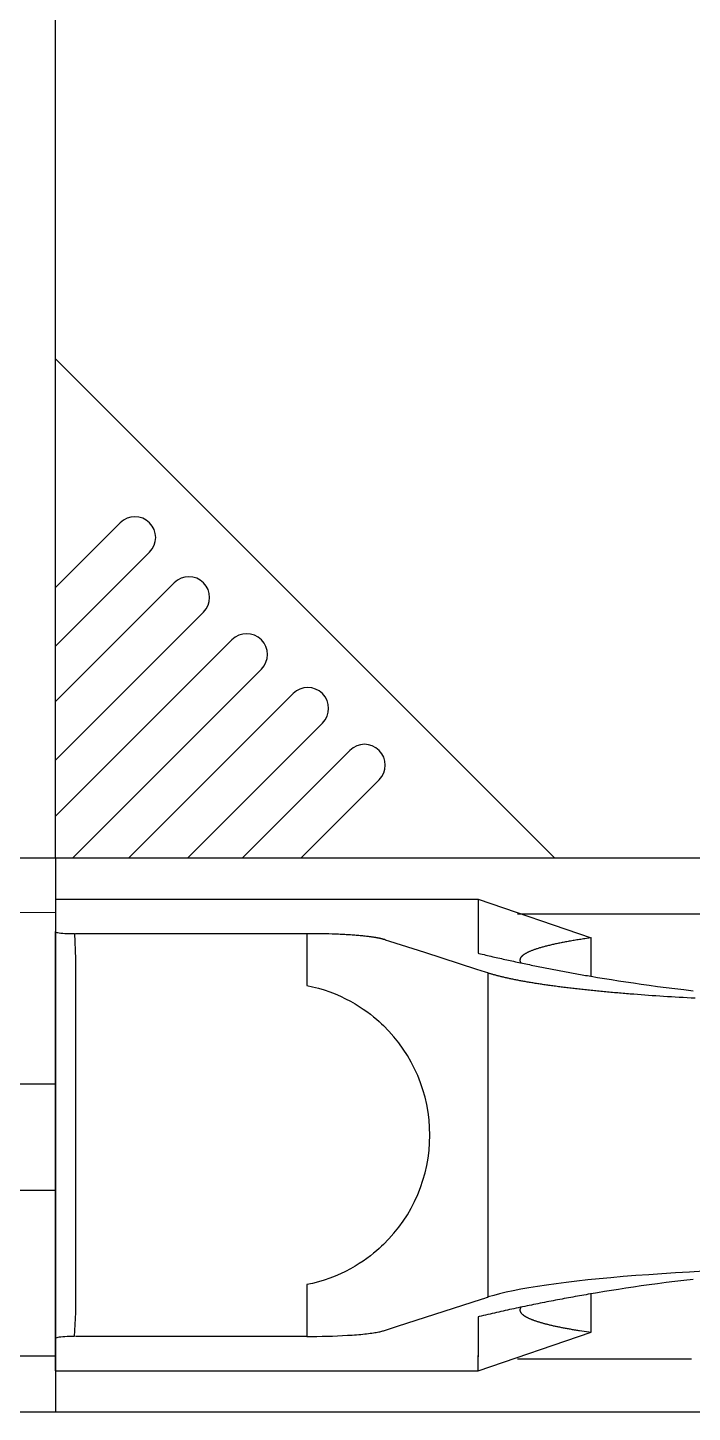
# Model space of a CAD drawing. Header units: millimetres. Extents: x 1269 to 5832, y 527 to 3540.
# Drawn here: x 1971 to 2018.9, y 753.9 to 853.8 of the extents above; entities that cross this region are included whole.
import ezdxf

# ---------------------------------------------------------------- set-up
doc = ezdxf.new("R2010")
doc.units = ezdxf.units.MM
doc.linetypes.add('phl_thick', pattern=[0])
for name, color, linetype in [('HIDDEN', 7, 'Continuous'), ('projection', 7, 'Continuous'), ('THICK', 7, 'Continuous')]:
    doc.layers.add(name, color=color, linetype=linetype)

msp = doc.modelspace()

# ---------------------------------------------------------------- linework, layer by layer
for p, q in [((1972.985, 793.894), (1972.985, 829.894)), ((1972.985, 829.894), (2008.985, 793.894)), ((1972.985, 813.395), (1977.652, 818.062)), ((1979.773, 815.941), (1972.985, 809.153)), ((1972.985, 805.175), (1981.545, 813.734)), ((1983.666, 811.613), (1972.985, 800.932)), ((1972.985, 796.894), (1985.713, 809.622)), ((1987.834, 807.501), (1974.228, 793.894)), ((1978.28, 793.894), (1990.121, 805.735)), ((1992.243, 803.614), (1982.523, 793.894)), ((1986.466, 793.894), (1994.212, 801.641)), ((1996.333, 799.519), (1990.708, 793.894)), ((1972.981, 793.894), (1972.985, 753.894)), ((1972.981, 790.91), (2003.481, 790.91)), ((1972.981, 790.91), (1972.981, 788.569)), ((2003.481, 790.91), (2003.481, 789.802)), ((2003.481, 790.91), (2011.611, 788.12)), ((1972.985, 789.942), (1932.985, 789.813)), ((2006.304, 789.847), (2027.343, 789.847)), ((1972.982, 777.575), (1932.985, 777.575)), ((1972.982, 769.894), (1932.985, 769.894)), ((1972.981, 756.878), (1972.981, 759.219)), ((2003.481, 756.878), (2011.611, 759.668)), ((1973.031, 757.942), (1932.985, 757.942)), ((2003.481, 756.878), (2003.481, 757.986)), ((2006.304, 757.752), (2018.843, 757.752)), ((1972.981, 756.878), (2003.481, 756.878)), ((2027.482, 753.894), (1932.985, 753.894))]:
    msp.add_line(p, q)
for centre in [(1978.713, 817.002), (1982.605, 812.674), (1986.774, 808.562), (1991.182, 804.675), (1995.272, 800.58)]:
    msp.add_arc(centre, 1.5, 315, 135)
at = {"layer": 'HIDDEN'}
for p, q in [((2003.481, 789.802), (2003.481, 788.333)), ((2003.481, 788.333), (2003.481, 787.599)), ((2011.611, 786.711), (2011.611, 788.12)), ((2003.481, 787.599), (2003.481, 787.232)), ((2003.481, 787.232), (2003.481, 787.048)), ((2003.481, 787.048), (2003.481, 787.025)), ((2003.481, 787.025), (2003.481, 787.014)), ((2003.481, 787.014), (2003.481, 787.008)), ((2003.481, 787.008), (2003.481, 787.005)), ((2003.481, 787.005), (2003.481, 787.004)), ((2003.481, 787.004), (2003.481, 787.003)), ((2003.481, 787.003), (2003.481, 787.003)), ((2003.481, 787.003), (2003.481, 787.003)), ((2003.481, 787.003), (2003.481, 787.003)), ((2003.481, 787.003), (2003.481, 787.003)), ((2003.481, 787.003), (2003.481, 787.003)), ((2003.481, 787.003), (2003.482, 787.003)), ((2003.482, 787.003), (2003.513, 786.995)), ((2003.513, 786.995), (2003.638, 786.966)), ((2003.638, 786.966), (2003.764, 786.936)), ((2003.764, 786.936), (2003.89, 786.907)), ((2003.89, 786.907), (2004.015, 786.878)), ((2004.015, 786.878), (2004.141, 786.848)), ((2004.141, 786.848), (2004.266, 786.819)), ((2004.266, 786.819), (2004.392, 786.79)), ((2004.392, 786.79), (2004.518, 786.762)), ((2004.518, 786.762), (2004.644, 786.733)), ((2004.644, 786.733), (2004.769, 786.704)), ((2004.769, 786.704), (2004.895, 786.676)), ((2004.895, 786.676), (2005.021, 786.648)), ((2005.021, 786.648), (2005.147, 786.619)), ((2005.147, 786.619), (2005.273, 786.591)), ((2005.273, 786.591), (2005.399, 786.564)), ((2005.399, 786.564), (2005.525, 786.536)), ((2005.525, 786.536), (2005.651, 786.508)), ((2005.651, 786.508), (2005.777, 786.48)), ((2005.777, 786.48), (2005.903, 786.453)), ((2005.903, 786.453), (2006.029, 786.426)), ((2006.029, 786.426), (2006.155, 786.399)), ((2006.155, 786.399), (2006.281, 786.372)), ((2006.281, 786.372), (2006.407, 786.345)), ((2006.407, 786.345), (2006.533, 786.318)), ((2006.533, 786.318), (2006.659, 786.291)), ((2006.659, 786.291), (2006.786, 786.265)), ((2006.786, 786.265), (2006.912, 786.238)), ((2006.912, 786.238), (2007.038, 786.212)), ((2007.038, 786.212), (2007.164, 786.186)), ((2007.164, 786.186), (2007.291, 786.16)), ((2007.291, 786.16), (2007.417, 786.134)), ((2007.417, 786.134), (2007.544, 786.108)), ((2007.544, 786.108), (2007.67, 786.082)), ((2007.67, 786.082), (2007.796, 786.057)), ((2011.611, 786.007), (2011.611, 786.711)), ((2007.796, 786.057), (2007.923, 786.031)), ((2007.923, 786.031), (2008.049, 786.006)), ((2008.049, 786.006), (2008.176, 785.981)), ((2008.176, 785.981), (2008.302, 785.956)), ((2008.302, 785.956), (2008.429, 785.931)), ((2008.429, 785.931), (2008.555, 785.906)), ((2008.555, 785.906), (2008.682, 785.881)), ((2008.682, 785.881), (2008.809, 785.857)), ((2008.809, 785.857), (2008.935, 785.832)), ((2008.935, 785.832), (2009.062, 785.808)), ((2009.062, 785.808), (2009.189, 785.784)), ((2009.189, 785.784), (2009.315, 785.76)), ((2009.315, 785.76), (2009.442, 785.736)), ((2009.442, 785.736), (2009.569, 785.712)), ((2009.569, 785.712), (2009.696, 785.689)), ((2009.696, 785.689), (2009.823, 785.665)), ((2009.823, 785.665), (2009.949, 785.642)), ((2009.949, 785.642), (2010.076, 785.618)), ((2010.076, 785.618), (2010.203, 785.595)), ((2010.203, 785.595), (2010.33, 785.572)), ((2010.33, 785.572), (2010.457, 785.549)), ((2010.457, 785.549), (2010.584, 785.526)), ((2010.584, 785.526), (2010.711, 785.504)), ((2010.711, 785.504), (2010.838, 785.481)), ((2010.838, 785.481), (2010.965, 785.459)), ((2010.965, 785.459), (2011.092, 785.437)), ((2011.092, 785.437), (2011.219, 785.414)), ((2011.219, 785.414), (2011.346, 785.392)), ((2011.346, 785.392), (2011.473, 785.371)), ((2011.473, 785.371), (2011.6, 785.349)), ((2011.6, 785.349), (2011.608, 785.347)), ((2011.608, 785.347), (2011.61, 785.347)), ((2011.61, 785.347), (2011.611, 785.347)), ((2011.611, 785.655), (2011.611, 786.007)), ((2011.611, 785.479), (2011.611, 785.655)), ((2011.611, 785.391), (2011.611, 785.479)), ((2011.611, 785.369), (2011.611, 785.391)), ((2011.611, 785.358), (2011.611, 785.369)), ((2011.611, 785.352), (2011.611, 785.358)), ((2011.611, 785.349), (2011.611, 785.352)), ((2011.611, 785.348), (2011.611, 785.349)), ((2011.611, 785.347), (2011.611, 785.348)), ((2011.611, 785.347), (2011.611, 785.347)), ((2011.611, 785.347), (2011.611, 785.347)), ((2011.611, 785.347), (2011.611, 785.347)), ((2011.611, 785.347), (2011.611, 785.347)), ((2009.672, 762.095), (2009.515, 762.066)), ((2009.831, 762.125), (2009.672, 762.095)), ((2009.989, 762.154), (2009.831, 762.125)), ((2010.147, 762.183), (2009.989, 762.154)), ((2010.305, 762.212), (2010.147, 762.183)), ((2010.463, 762.24), (2010.305, 762.212)), ((2010.621, 762.268), (2010.463, 762.24)), ((2010.779, 762.297), (2010.621, 762.268)), ((2010.938, 762.325), (2010.779, 762.297)), ((2011.096, 762.352), (2010.938, 762.325)), ((2011.254, 762.38), (2011.096, 762.352)), ((2011.413, 762.407), (2011.254, 762.38)), ((2011.571, 762.434), (2011.413, 762.407)), ((2011.611, 762.441), (2011.571, 762.434)), ((2011.611, 762.44), (2011.611, 762.441)), ((2011.611, 762.441), (2011.611, 762.441)), ((2011.611, 762.441), (2011.611, 762.441)), ((2011.611, 762.441), (2011.611, 762.441)), ((2011.611, 762.441), (2011.611, 762.441)), ((2011.611, 762.441), (2011.611, 762.441)), ((2011.611, 762.441), (2011.611, 762.441)), ((2011.611, 762.439), (2011.611, 762.44)), ((2011.611, 762.435), (2011.611, 762.439)), ((2011.611, 762.38), (2011.611, 762.435)), ((2011.611, 762.161), (2011.611, 762.38)), ((2011.611, 760.406), (2011.611, 762.161)), ((2004.95, 761.125), (2004.793, 761.089)), ((2005.107, 761.16), (2004.95, 761.125)), ((2005.263, 761.195), (2005.107, 761.16)), ((2005.42, 761.23), (2005.263, 761.195)), ((2005.577, 761.264), (2005.42, 761.23)), ((2005.734, 761.299), (2005.577, 761.264)), ((2005.891, 761.333), (2005.734, 761.299)), ((2006.048, 761.367), (2005.891, 761.333)), ((2006.206, 761.401), (2006.048, 761.367)), ((2006.363, 761.434), (2006.206, 761.401)), ((2006.52, 761.468), (2006.363, 761.434)), ((2006.677, 761.501), (2006.52, 761.468)), ((2006.834, 761.534), (2006.677, 761.501)), ((2006.992, 761.567), (2006.834, 761.534)), ((2007.149, 761.599), (2006.992, 761.567)), ((2007.307, 761.632), (2007.149, 761.599)), ((2007.464, 761.664), (2007.307, 761.632)), ((2007.622, 761.696), (2007.464, 761.664)), ((2007.779, 761.728), (2007.622, 761.696)), ((2007.937, 761.76), (2007.779, 761.728)), ((2008.094, 761.791), (2007.937, 761.76)), ((2008.252, 761.823), (2008.094, 761.791)), ((2008.41, 761.854), (2008.252, 761.823)), ((2008.567, 761.885), (2008.41, 761.854)), ((2008.725, 761.915), (2008.567, 761.885)), ((2008.883, 761.946), (2008.725, 761.915)), ((2009.041, 761.976), (2008.883, 761.946)), ((2009.199, 762.006), (2009.041, 761.976)), ((2009.357, 762.036), (2009.199, 762.006)), ((2009.515, 762.066), (2009.357, 762.036)), ((2003.482, 760.785), (2003.481, 760.785)), ((2003.481, 760.785), (2003.481, 760.785)), ((2003.481, 760.785), (2003.481, 760.785)), ((2003.481, 760.785), (2003.481, 760.785)), ((2003.481, 760.785), (2003.481, 760.785)), ((2003.481, 760.785), (2003.481, 760.785)), ((2003.481, 760.785), (2003.481, 760.783)), ((2003.481, 760.783), (2003.481, 760.776)), ((2003.481, 760.776), (2003.481, 760.747)), ((2003.481, 760.747), (2003.481, 760.69)), ((2003.481, 760.69), (2003.481, 760.576)), ((2003.481, 760.576), (2003.481, 760.347)), ((2003.481, 760.347), (2003.481, 759.432)), ((2003.501, 760.79), (2003.482, 760.785)), ((2003.54, 760.799), (2003.501, 760.79)), ((2003.697, 760.836), (2003.54, 760.799)), ((2003.853, 760.873), (2003.697, 760.836)), ((2004.01, 760.909), (2003.853, 760.873)), ((2004.166, 760.946), (2004.01, 760.909)), ((2004.323, 760.982), (2004.166, 760.946)), ((2004.48, 761.018), (2004.323, 760.982)), ((2004.636, 761.054), (2004.48, 761.018)), ((2004.793, 761.089), (2004.636, 761.054)), ((2011.611, 759.967), (2011.611, 760.406)), ((2003.481, 759.432), (2003.481, 758.517)), ((2011.602, 759.666), (2011.607, 759.667)), ((2011.607, 759.667), (2011.61, 759.668)), ((2011.61, 759.668), (2011.611, 759.668)), ((2011.611, 759.747), (2011.611, 759.967)), ((2011.611, 759.692), (2011.611, 759.747)), ((2011.611, 759.679), (2011.611, 759.692)), ((2011.611, 759.672), (2011.611, 759.679)), ((2011.611, 759.668), (2011.611, 759.672)), ((2011.611, 759.668), (2011.611, 759.668)), ((2003.481, 758.517), (2003.481, 758.059)), ((2003.481, 758.059), (2003.481, 757.945)), ((2003.481, 757.945), (2003.481, 757.916)), ((2003.481, 757.916), (2003.481, 757.902)), ((2003.481, 757.902), (2003.481, 757.895)), ((2003.481, 757.895), (2003.481, 757.894)), ((2003.481, 757.894), (2003.481, 757.894))]:
    msp.add_line(p, q, dxfattribs=at)
for points in [[(2011.611, 785.347), (2012.086, 785.267), (2012.575, 785.186), (2013.08, 785.105), (2013.597, 785.024), (2014.125, 784.943), (2014.666, 784.863), (2015.226, 784.782), (2015.806, 784.701), (2016.405, 784.62), (2017.023, 784.54), (2017.659, 784.461), (2018.312, 784.382), (2018.981, 784.305)], [(2018.981, 763.483), (2018.312, 763.406), (2017.659, 763.328), (2017.023, 763.248), (2016.405, 763.168), (2015.806, 763.087), (2015.226, 763.006), (2014.666, 762.925), (2014.125, 762.845), (2013.597, 762.764), (2013.08, 762.683), (2012.575, 762.602), (2012.086, 762.521), (2011.611, 762.441)]]:
    msp.add_lwpolyline(points, dxfattribs=at)
at = {"layer": 'projection', "color": 7, "linetype": 'phl_thick'}
for p, q in [((1972.985, 793.894), (1972.985, 959.902)), ((1932.985, 793.894), (2027.482, 793.894))]:
    msp.add_line(p, q, dxfattribs=at)
at = {"layer": 'THICK'}
for p, q in [((2011.272, 788.072), (2011.172, 788.057)), ((2011.611, 788.121), (2011.272, 788.072)), ((2007.05, 787.072), (2007.014, 787.054)), ((2007.087, 787.09), (2007.05, 787.072)), ((2007.126, 787.108), (2007.087, 787.09)), ((2007.166, 787.126), (2007.126, 787.108)), ((2007.206, 787.143), (2007.166, 787.126)), ((2007.249, 787.161), (2007.206, 787.143)), ((2007.292, 787.179), (2007.249, 787.161)), ((2007.336, 787.197), (2007.292, 787.179)), ((2007.382, 787.215), (2007.336, 787.197)), ((2007.429, 787.232), (2007.382, 787.215)), ((2007.477, 787.25), (2007.429, 787.232)), ((2007.526, 787.268), (2007.477, 787.25)), ((2007.576, 787.285), (2007.526, 787.268)), ((2007.628, 787.303), (2007.576, 787.285)), ((2007.681, 787.32), (2007.628, 787.303)), ((2007.734, 787.338), (2007.681, 787.32)), ((2007.789, 787.355), (2007.734, 787.338)), ((2007.846, 787.373), (2007.789, 787.355)), ((2007.903, 787.39), (2007.846, 787.373)), ((2007.961, 787.408), (2007.903, 787.39)), ((2008.021, 787.425), (2007.961, 787.408)), ((2008.081, 787.442), (2008.021, 787.425)), ((2008.143, 787.459), (2008.081, 787.442)), ((2008.206, 787.477), (2008.143, 787.459)), ((2008.27, 787.494), (2008.206, 787.477)), ((2008.336, 787.511), (2008.27, 787.494)), ((2008.402, 787.528), (2008.336, 787.511)), ((2008.469, 787.545), (2008.402, 787.528)), ((2008.538, 787.562), (2008.469, 787.545)), ((2008.607, 787.579), (2008.538, 787.562)), ((2008.678, 787.596), (2008.607, 787.579)), ((2008.75, 787.612), (2008.678, 787.596)), ((2008.823, 787.629), (2008.75, 787.612)), ((2008.897, 787.646), (2008.823, 787.629)), ((2008.972, 787.662), (2008.897, 787.646)), ((2009.048, 787.679), (2008.972, 787.662)), ((2009.125, 787.695), (2009.048, 787.679)), ((2009.203, 787.712), (2009.125, 787.695)), ((2009.282, 787.728), (2009.203, 787.712)), ((2009.362, 787.745), (2009.282, 787.728)), ((2009.443, 787.761), (2009.362, 787.745)), ((2009.526, 787.777), (2009.443, 787.761)), ((2009.609, 787.793), (2009.526, 787.777)), ((2009.693, 787.809), (2009.609, 787.793)), ((2009.779, 787.825), (2009.693, 787.809)), ((2009.865, 787.841), (2009.779, 787.825)), ((2009.952, 787.857), (2009.865, 787.841)), ((2010.04, 787.873), (2009.952, 787.857)), ((2010.13, 787.889), (2010.04, 787.873)), ((2010.22, 787.904), (2010.13, 787.889)), ((2010.311, 787.92), (2010.22, 787.904)), ((2010.403, 787.935), (2010.311, 787.92)), ((2010.496, 787.951), (2010.403, 787.935)), ((2010.59, 787.966), (2010.496, 787.951)), ((2010.685, 787.981), (2010.59, 787.966)), ((2010.78, 787.997), (2010.685, 787.981)), ((2010.877, 788.012), (2010.78, 787.997)), ((2010.974, 788.027), (2010.877, 788.012)), ((2011.073, 788.042), (2010.974, 788.027)), ((2011.172, 788.057), (2011.073, 788.042)), ((2006.482, 786.532), (2006.481, 786.514)), ((2006.481, 786.514), (2006.482, 786.496)), ((2006.484, 786.55), (2006.482, 786.532)), ((2006.482, 786.496), (2006.483, 786.478)), ((2006.483, 786.478), (2006.486, 786.459)), ((2006.487, 786.568), (2006.484, 786.55)), ((2006.486, 786.459), (2006.49, 786.441)), ((2006.491, 786.586), (2006.487, 786.568)), ((2006.49, 786.441), (2006.495, 786.423)), ((2006.496, 786.604), (2006.491, 786.586)), ((2006.495, 786.423), (2006.502, 786.405)), ((2006.503, 786.622), (2006.496, 786.604)), ((2006.502, 786.405), (2006.509, 786.387)), ((2006.51, 786.64), (2006.503, 786.622)), ((2006.509, 786.387), (2006.518, 786.368)), ((2006.519, 786.658), (2006.51, 786.64)), ((2006.518, 786.368), (2006.528, 786.35)), ((2006.529, 786.676), (2006.519, 786.658)), ((2006.528, 786.35), (2006.539, 786.332)), ((2006.54, 786.694), (2006.529, 786.676)), ((2006.539, 786.332), (2006.552, 786.314)), ((2006.553, 786.712), (2006.54, 786.694)), ((2006.566, 786.73), (2006.553, 786.712)), ((2006.581, 786.748), (2006.566, 786.73)), ((2006.597, 786.766), (2006.581, 786.748)), ((2006.614, 786.784), (2006.597, 786.766)), ((2006.632, 786.802), (2006.614, 786.784)), ((2006.652, 786.82), (2006.632, 786.802)), ((2006.672, 786.838), (2006.652, 786.82)), ((2006.694, 786.856), (2006.672, 786.838)), ((2006.717, 786.874), (2006.694, 786.856)), ((2006.742, 786.892), (2006.717, 786.874)), ((2006.767, 786.91), (2006.742, 786.892)), ((2006.794, 786.928), (2006.767, 786.91)), ((2006.822, 786.946), (2006.794, 786.928)), ((2006.851, 786.964), (2006.822, 786.946)), ((2006.881, 786.982), (2006.851, 786.964)), ((2006.912, 787), (2006.881, 786.982)), ((2006.945, 787.018), (2006.912, 787)), ((2006.979, 787.036), (2006.945, 787.018)), ((2007.014, 787.054), (2006.979, 787.036))]:
    msp.add_line(p, q, dxfattribs=at)
msp.add_lwpolyline([(1972.981, 759.219), (1972.981, 762.9), (1972.981, 766.581), (1972.981, 770.261), (1972.981, 773.942), (1972.981, 777.622), (1972.981, 781.303), (1972.981, 784.983), (1972.981, 788.568), (1972.991, 788.551), (1973.022, 788.534), (1973.076, 788.516), (1973.153, 788.499), (1973.253, 788.483), (1973.374, 788.468), (1973.514, 788.455), (1973.669, 788.443), (1973.835, 788.434), (1974.006, 788.428), (1974.178, 788.424), (1974.348, 788.422), (1974.431, 786.6), (1974.431, 782.956), (1974.431, 779.312), (1974.431, 775.669), (1974.431, 772.025), (1974.431, 768.382), (1974.431, 764.738), (1974.431, 761.094), (1974.344, 759.366), (1974.174, 759.364), (1974.001, 759.36), (1973.83, 759.354), (1973.665, 759.345), (1973.51, 759.333), (1973.371, 759.32), (1973.25, 759.305), (1973.15, 759.289), (1973.074, 759.271), (1973.021, 759.254), (1972.991, 759.236)], close=True, dxfattribs=at)
for points in [[(2019.112, 783.757), (2018.823, 783.772), (2018.535, 783.789), (2018.249, 783.805), (2017.964, 783.822), (2017.681, 783.839), (2017.4, 783.856), (2017.12, 783.874), (2016.842, 783.892), (2016.566, 783.91), (2016.292, 783.929), (2016.02, 783.948), (2015.75, 783.967), (2015.481, 783.986), (2015.215, 784.006), (2014.951, 784.026), (2014.689, 784.046), (2014.43, 784.067), (2014.301, 784.078), (2014.172, 784.088), (2014.044, 784.099), (2013.917, 784.109), (2013.79, 784.12), (2013.664, 784.131), (2013.539, 784.142), (2013.414, 784.152), (2013.29, 784.163), (2013.166, 784.174), (2013.043, 784.185), (2012.92, 784.197), (2012.799, 784.208), (2012.677, 784.219), (2012.557, 784.231), (2012.437, 784.242), (2012.317, 784.253), (2012.199, 784.265), (2012.081, 784.276), (2011.963, 784.288), (2011.847, 784.3), (2011.731, 784.312), (2011.615, 784.323), (2011.501, 784.335), (2011.387, 784.347), (2011.273, 784.359), (2011.161, 784.371), (2011.049, 784.383), (2010.938, 784.396), (2010.827, 784.408), (2010.717, 784.42), (2010.608, 784.432), (2010.499, 784.445), (2010.392, 784.457), (2010.285, 784.47), (2010.178, 784.482), (2010.073, 784.495), (2009.968, 784.507), (2009.864, 784.52), (2009.76, 784.533), (2009.658, 784.546), (2009.556, 784.558), (2009.454, 784.571), (2009.354, 784.584), (2009.254, 784.597), (2009.155, 784.61), (2009.057, 784.623), (2008.959, 784.636), (2008.863, 784.649), (2008.767, 784.662), (2008.671, 784.676), (2008.577, 784.689), (2008.483, 784.702), (2008.39, 784.715), (2008.298, 784.729), (2008.207, 784.742), (2008.116, 784.756), (2008.026, 784.769), (2007.937, 784.783), (2007.849, 784.796), (2007.761, 784.81), (2007.675, 784.823), (2007.589, 784.837), (2007.503, 784.851), (2007.419, 784.864), (2007.335, 784.878), (2007.252, 784.892), (2007.17, 784.905), (2007.089, 784.919), (2007.009, 784.933), (2006.929, 784.947), (2006.85, 784.961), (2006.772, 784.975), (2006.694, 784.989), (2006.618, 785.003), (2006.542, 785.017), (2006.467, 785.031), (2006.393, 785.045), (2006.32, 785.059), (2006.247, 785.073), (2006.175, 785.087), (2006.104, 785.101), (2006.034, 785.115), (2005.965, 785.129), (2005.896, 785.144), (2005.828, 785.158), (2005.761, 785.172), (2005.695, 785.186), (2005.629, 785.2), (2005.565, 785.215), (2005.501, 785.229), (2005.438, 785.243), (2005.375, 785.258), (2005.314, 785.272), (2005.253, 785.286), (2005.193, 785.301), (2005.134, 785.315), (2005.076, 785.329), (2005.018, 785.344), (2004.961, 785.358), (2004.905, 785.372), (2004.85, 785.387), (2004.796, 785.401), (2004.742, 785.416), (2004.689, 785.43), (2004.637, 785.444), (2004.586, 785.459), (2004.535, 785.473), (2004.485, 785.488), (2004.436, 785.502), (2004.388, 785.516), (2004.341, 785.531), (2004.294, 785.545), (2004.248, 785.56), (2004.203, 785.574), (2004.163, 785.587), (2004.007, 785.637), (2003.379, 785.84), (2002.123, 786.244), (1999.611, 787.053), (1997.099, 787.862), (1996.785, 787.963), (1996.707, 787.989), (1996.668, 788.001), (1996.648, 788.008), (1996.643, 788.009), (1996.642, 788.01), (1996.642, 788.01), (1996.641, 788.01), (1996.639, 788.01), (1996.622, 788.016), (1996.604, 788.021), (1996.586, 788.027), (1996.567, 788.032), (1996.547, 788.038), (1996.527, 788.043), (1996.506, 788.049), (1996.485, 788.054), (1996.463, 788.059), (1996.44, 788.065), (1996.417, 788.07), (1996.393, 788.076), (1996.369, 788.081), (1996.344, 788.086), (1996.318, 788.092), (1996.292, 788.097), (1996.265, 788.103), (1996.238, 788.108), (1996.21, 788.113), (1996.181, 788.118), (1996.152, 788.124), (1996.122, 788.129), (1996.092, 788.134), (1996.061, 788.139), (1996.029, 788.145), (1995.997, 788.15), (1995.964, 788.155), (1995.931, 788.16), (1995.897, 788.165), (1995.863, 788.17), (1995.828, 788.175), (1995.792, 788.18), (1995.756, 788.185), (1995.719, 788.19), (1995.682, 788.195), (1995.644, 788.2), (1995.566, 788.21), (1995.486, 788.219), (1995.405, 788.228), (1995.321, 788.238), (1995.234, 788.247), (1995.146, 788.255), (1995.056, 788.264), (1994.964, 788.273), (1994.87, 788.281), (1994.775, 788.289), (1994.677, 788.297), (1994.578, 788.305), (1994.478, 788.312), (1994.375, 788.319), (1994.272, 788.326), (1994.167, 788.333), (1994.06, 788.34), (1993.952, 788.346), (1993.844, 788.352), (1993.734, 788.358), (1993.623, 788.363), (1993.511, 788.369), (1993.398, 788.374), (1993.285, 788.379), (1993.171, 788.383), (1993.056, 788.387), (1992.941, 788.391), (1992.709, 788.399), (1992.477, 788.405), (1992.244, 788.41), (1992.011, 788.414), (1991.779, 788.418), (1991.548, 788.42), (1991.434, 788.421), (1991.32, 788.421), (1991.206, 788.421), (1991.15, 788.421), (1991.121, 788.421), (1991.114, 788.421), (1991.111, 788.421), (1991.1, 788.421), (1991.057, 788.421), (1985.515, 788.421), (1974.431, 788.421)], [(1991.111, 788.421), (1991.111, 784.686)], [(1991.111, 763.102), (1991.111, 761.111), (1991.111, 760.115), (1991.111, 759.617), (1991.111, 759.368), (1991.2, 759.367), (1991.291, 759.367), (1991.474, 759.368), (1991.844, 759.371), (1992.217, 759.378), (1992.591, 759.386), (1992.963, 759.398), (1993.33, 759.412), (1993.69, 759.428), (1994.04, 759.447), (1994.211, 759.458), (1994.378, 759.469), (1994.541, 759.481), (1994.7, 759.493), (1994.855, 759.506), (1995.005, 759.519), (1995.151, 759.533), (1995.291, 759.547), (1995.426, 759.562), (1995.555, 759.577), (1995.679, 759.593), (1995.797, 759.609), (1995.909, 759.625), (1996.015, 759.641), (1996.115, 759.658), (1996.209, 759.675), (1996.297, 759.692), (1996.378, 759.709), (1996.454, 759.727), (1996.523, 759.744), (1996.586, 759.762), (1996.616, 759.77), (1996.63, 759.775), (1996.637, 759.777), (1996.64, 759.778), (1996.642, 759.778), (1996.647, 759.78), (1997.655, 760.105), (1999.67, 760.754), (2003.7, 762.052), (2003.952, 762.133), (2004.078, 762.174), (2004.141, 762.194), (2004.173, 762.204), (2004.188, 762.209), (2004.196, 762.212), (2004.2, 762.213), (2004.202, 762.215), (2004.202, 762.221), (2004.202, 763.778), (2004.202, 766.892), (2004.202, 773.119), (2004.202, 785.574)], [(1991.111, 784.686), (1991.526, 784.595), (1991.943, 784.488), (1992.356, 784.364), (1992.762, 784.224), (1993.158, 784.07), (1993.541, 783.904), (1993.908, 783.729), (1994.258, 783.546), (1994.588, 783.358), (1994.896, 783.168), (1995.181, 782.98), (1995.445, 782.795), (1995.694, 782.608), (1995.928, 782.423), (1996.142, 782.244), (1996.334, 782.075), (1996.502, 781.922), (1996.642, 781.787)], [(1996.642, 766.001), (1996.502, 765.867), (1996.334, 765.713), (1996.142, 765.545), (1995.928, 765.366), (1995.694, 765.18), (1995.445, 764.993), (1995.181, 764.808), (1994.896, 764.62), (1994.588, 764.43), (1994.258, 764.243), (1993.908, 764.06), (1993.541, 763.884), (1993.158, 763.718), (1992.762, 763.564), (1992.356, 763.425), (1991.943, 763.3), (1991.526, 763.193), (1991.111, 763.102)], [(2006.552, 761.474), (2006.541, 761.459), (2006.532, 761.444), (2006.523, 761.43), (2006.515, 761.415), (2006.508, 761.4), (2006.502, 761.385), (2006.497, 761.37), (2006.492, 761.355), (2006.488, 761.34), (2006.485, 761.325), (2006.483, 761.31), (2006.482, 761.295), (2006.481, 761.28), (2006.481, 761.265), (2006.482, 761.25), (2006.484, 761.236), (2006.487, 761.221), (2006.49, 761.206), (2006.494, 761.191), (2006.499, 761.176), (2006.505, 761.162), (2006.511, 761.147), (2006.518, 761.132), (2006.526, 761.117), (2006.535, 761.102), (2006.545, 761.087), (2006.555, 761.073), (2006.567, 761.058), (2006.579, 761.043), (2006.592, 761.028), (2006.605, 761.013), (2006.62, 760.998), (2006.635, 760.984), (2006.651, 760.969), (2006.668, 760.954), (2006.686, 760.939), (2006.704, 760.924), (2006.724, 760.909), (2006.744, 760.894), (2006.765, 760.88), (2006.787, 760.865), (2006.809, 760.85), (2006.832, 760.835), (2006.857, 760.82), (2006.882, 760.806), (2006.907, 760.791), (2006.934, 760.776), (2006.961, 760.761), (2006.99, 760.746), (2007.019, 760.732), (2007.048, 760.717), (2007.079, 760.702), (2007.111, 760.687), (2007.143, 760.673), (2007.176, 760.658), (2007.21, 760.643), (2007.244, 760.629), (2007.28, 760.614), (2007.316, 760.599), (2007.353, 760.585), (2007.391, 760.57), (2007.43, 760.556), (2007.469, 760.541), (2007.509, 760.527), (2007.55, 760.512), (2007.592, 760.498), (2007.635, 760.483), (2007.678, 760.469), (2007.722, 760.454), (2007.767, 760.44), (2007.813, 760.426), (2007.859, 760.411), (2007.907, 760.397), (2007.955, 760.383), (2008.003, 760.368), (2008.053, 760.354), (2008.103, 760.34), (2008.155, 760.326), (2008.206, 760.312), (2008.259, 760.297), (2008.312, 760.283), (2008.367, 760.269), (2008.422, 760.255), (2008.477, 760.241), (2008.534, 760.227), (2008.591, 760.214), (2008.649, 760.2), (2008.707, 760.186), (2008.767, 760.172), (2008.827, 760.158), (2008.887, 760.144), (2008.949, 760.131), (2009.011, 760.117), (2009.074, 760.104), (2009.138, 760.09), (2009.202, 760.076), (2009.267, 760.063), (2009.333, 760.049), (2009.399, 760.036), (2009.467, 760.023), (2009.534, 760.009), (2009.603, 759.996), (2009.672, 759.983), (2009.742, 759.97), (2009.813, 759.957), (2009.884, 759.943), (2009.956, 759.93), (2010.028, 759.917), (2010.102, 759.904), (2010.175, 759.892), (2010.25, 759.879), (2010.325, 759.866), (2010.401, 759.853), (2010.477, 759.84), (2010.554, 759.828), (2010.632, 759.815), (2010.71, 759.803), (2010.789, 759.79), (2010.949, 759.765), (2011.111, 759.741), (2011.275, 759.716), (2011.442, 759.692), (2011.611, 759.668)], [(1991.111, 759.367), (1974.431, 759.367)]]:
    msp.add_lwpolyline(points, dxfattribs=at)
for centre, major_axis, ratio, start_param, end_param in [((1988.981, 773.894), (-11, 0), 1, 2.341287, 3.941898), ((2033.481, 761.276), (-30.7, 0), 0.101562, -1.530624, -0.305433)]:
    msp.add_ellipse(centre, major_axis=major_axis, ratio=ratio, start_param=start_param, end_param=end_param, dxfattribs=at)

doc.saveas('drawing.dxf')
